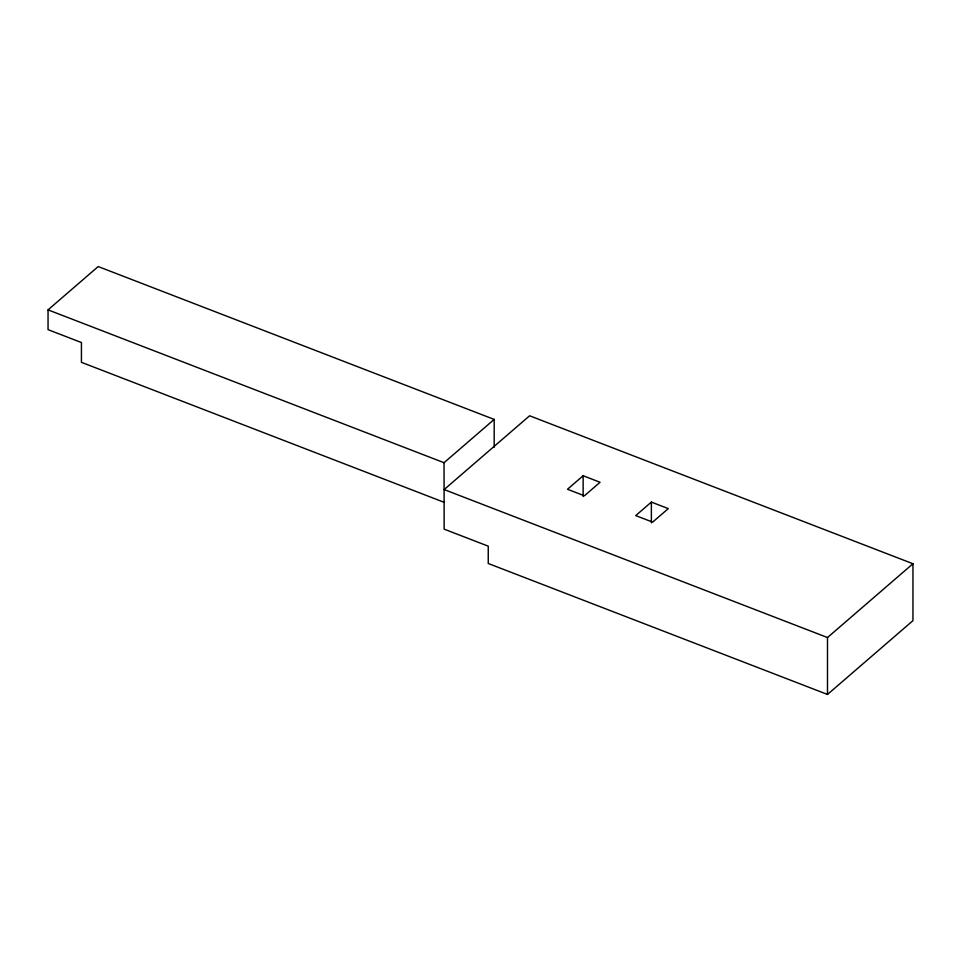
<?xml version="1.0" encoding="UTF-8"?>
<svg xmlns="http://www.w3.org/2000/svg" width="961" height="961" viewBox="0 0 961 961"><rect width="100%" height="100%" fill="white"/><g stroke="black" fill="none" stroke-linecap="round" stroke-linejoin="round"><path stroke-width="1.44" d="M444.042 502.291L81.433 362.321L81.433 342.536L48.05 329.647L48.05 309.862L98.19 266.557L494.182 419.416L494.182 447.273M912.95 563.747L827.493 637.539L444.15 489.569L529.607 415.777L912.95 563.747L912.95 620.65L827.493 694.443L488.248 563.494L488.248 546.172L444.15 529.151L444.042 462.709L494.182 419.416M583.147 475.743L567.495 489.257L584.408 495.792L600.06 482.278L583.147 475.743L583.147 496.525M651.378 502.086L635.726 515.601L652.639 522.123L668.291 508.609L651.378 502.086L651.378 522.868M48.05 309.862L444.042 462.709M827.493 637.539L827.493 694.443"/></g></svg>
